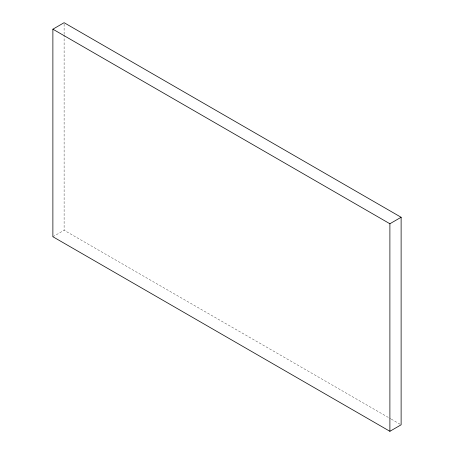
<?xml version="1.0" encoding="UTF-8"?>
<svg xmlns="http://www.w3.org/2000/svg" width="454" height="454" viewBox="0 0 454 454"><rect width="100%" height="100%" fill="white"/><g stroke="black" fill="none" stroke-linecap="round" stroke-linejoin="round"><path stroke-width="0.34" stroke-dasharray="2.27 1.7" d="M52.88 236.733L64.11 230.246L390.684 418.787M391.297 419.144L401.12 424.813M64.11 24.119L64.11 34.033M64.11 34.742L64.11 230.246"/><path stroke-width="0.68" d="M52.88 29.187L64.11 22.7L401.12 217.267L401.12 424.813L389.89 431.3L52.88 236.733L52.88 29.187L389.89 223.754L401.12 217.267M389.89 223.754L389.89 431.3"/></g></svg>
